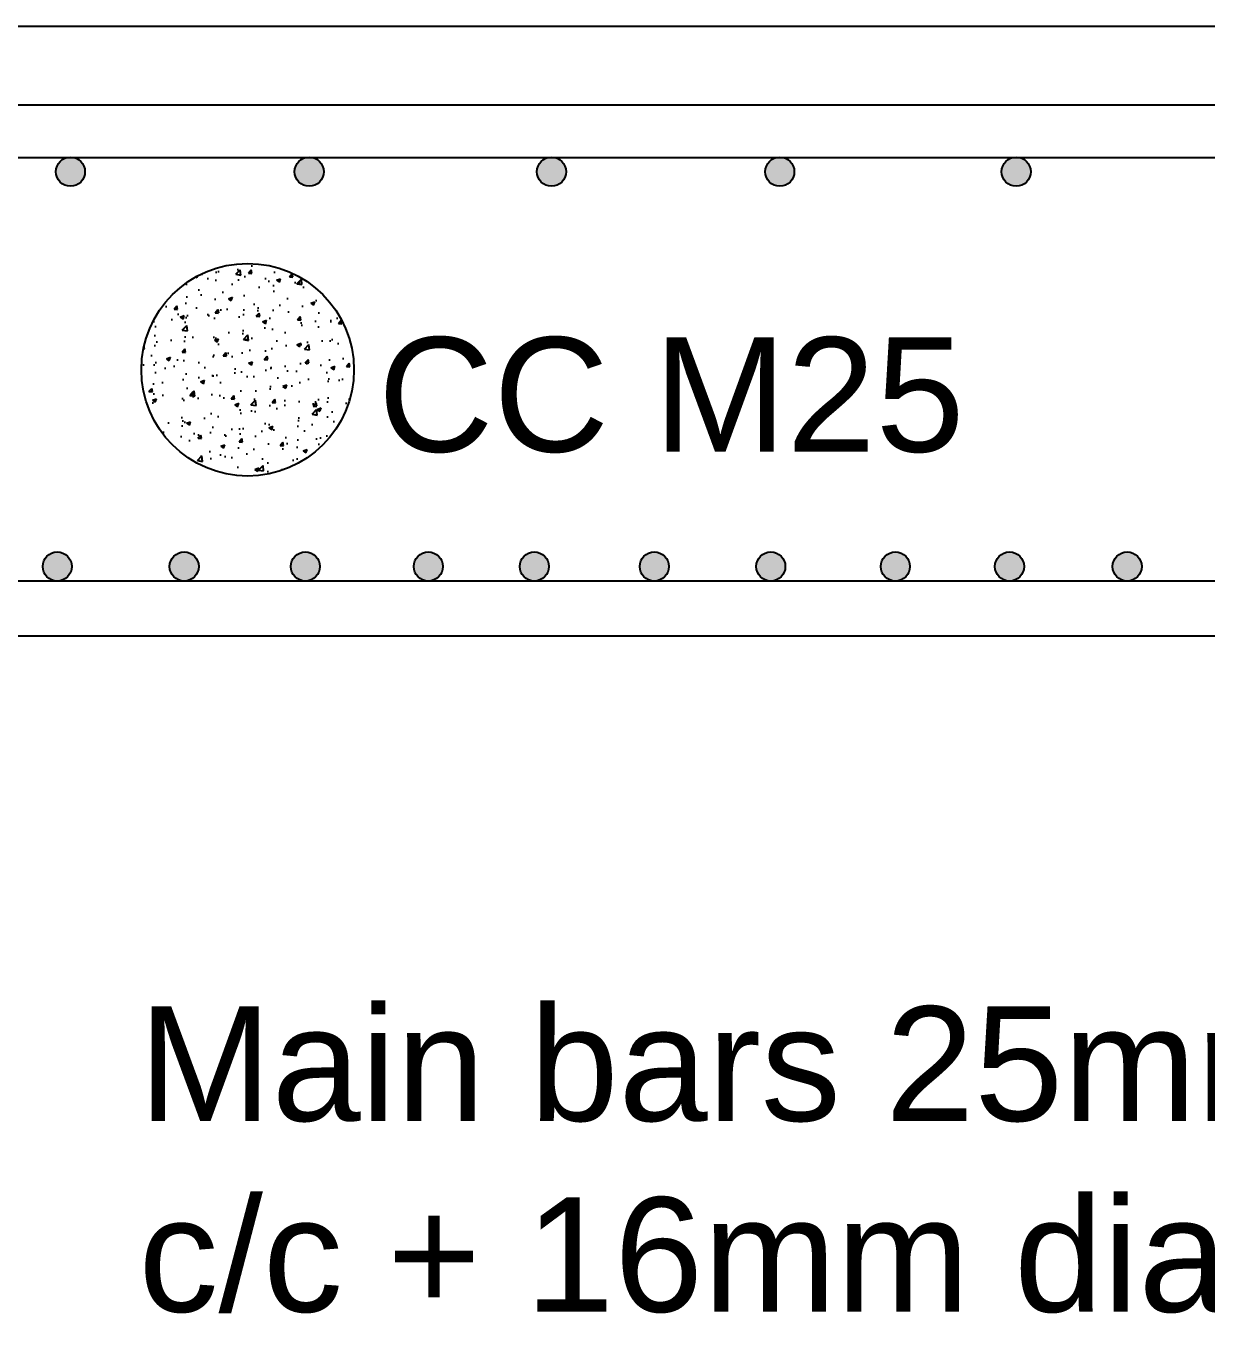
# Model space of a CAD drawing. Header units: inches. Extents: x 322 to 11487, y 352 to 10656.
# Drawn here: x 353.87 to 359.03, y 416.46 to 422.18 of the extents above; entities that cross this region are included whole.
import ezdxf

# ---------------------------------------------------------------- set-up
doc = ezdxf.new("R2010")
doc.units = ezdxf.units.IN
doc.header["$MEASUREMENT"] = 0
doc.layers.add('DIMENSION', color=255, linetype='Continuous')
doc.layers.add('HATCH', color=7, linetype='Continuous')
doc.styles.get("Standard").update_dxf_attribs({"font": 'arial.ttf'})

msp = doc.modelspace()

# ---------------------------------------------------------------- hatches: boundary and pattern name
at = {"layer": 'DIMENSION', "ltscale": 0.02}
h = msp.add_hatch(color=256, dxfattribs=at)
h.paths.add_polyline_path([(356.22848, 421.54322, 0.3519417), (356.17862, 421.60528), (356.15124, 421.60528, 0.3519417), (356.10138, 421.54322, 1)])
h.paths.add_polyline_path([(355.17072, 421.54322, 0.3519417), (355.12086, 421.60528), (355.09348, 421.60528, 0.3519417), (355.04362, 421.54322, 1)])
h.paths.add_polyline_path([(354.12822, 421.54322, 0.3519417), (354.07837, 421.60528), (354.05098, 421.60528, 0.3519417), (354.00113, 421.54322, 1)])
h.paths.add_polyline_path([(353.06539, 421.54322, 0.3519417), (353.01553, 421.60528), (352.98815, 421.60528, 0.3519417), (352.93829, 421.54322, 1)])
h.paths.add_polyline_path([(352.04424, 421.54322, 0.3519417), (351.99439, 421.60528), (351.967, 421.60528, 0.3519417), (351.91715, 421.54322, 1)])
h = msp.add_hatch(color=256, dxfattribs=at)
h.paths.add_polyline_path([(363.4186, 421.54322, 0.3519417), (363.36874, 421.60528), (363.34136, 421.60528, 0.3519417), (363.2915, 421.54322, 1)])
h.paths.add_polyline_path([(362.4117, 421.54322, 0.3519417), (362.36184, 421.60528), (362.33446, 421.60528, 0.3519417), (362.2846, 421.54322, 1)])
h.paths.add_polyline_path([(361.35451, 421.54322, 0.3519417), (361.30466, 421.60528), (361.27727, 421.60528, 0.3519417), (361.22742, 421.54322, 1)])
h.paths.add_polyline_path([(360.36795, 421.54322, 0.3519417), (360.31809, 421.60528), (360.29071, 421.60528, 0.3519417), (360.24085, 421.54322, 1)])
h.paths.add_polyline_path([(359.3102, 421.54322, 0.3519417), (359.26034, 421.60528), (359.23296, 421.60528, 0.3519417), (359.1831, 421.54322, 1)])
h.paths.add_polyline_path([(358.25753, 421.54322, 0.3519417), (358.20768, 421.60528), (358.18029, 421.60528, 0.3519417), (358.13044, 421.54322, 1)])
h.paths.add_polyline_path([(357.2252, 421.54322, 0.3519417), (357.17535, 421.60528), (357.14796, 421.60528, 0.3519417), (357.09811, 421.54322, 1)])
h = msp.add_hatch(dxfattribs=at)
h.set_pattern_fill('AR-CONC', color=256, scale=0.025)
h.set_pattern_definition([(50, (-41.28153, 1.54864), (0.179315046, -0.015688034), [0.01875, -0.20625]), (355, (-41.28153, 1.54864), (-0.034687833, 0.188048033), [0.015, -0.165]), (100.451444, (-41.26658, 1.54733), (0.14462721, 0.17236), [0.01593505, -0.17528553]), (46.1842, (-41.28153, 1.59864), (0.26681033, -0.04137982), [0.028125, -0.309375]), (96.635635, (-41.2593, 1.5952), (0.23366549, 0.24352965), [0.02390259, -0.26292844]), (351.184164, (-41.28153, 1.59864), (0.23366549, 0.24352965), [0.0225, -0.2475]), (21, (-41.25653, 1.58614), (0.149226763, -0.100654723), [0.01875, -0.20625]), (326, (-41.25653, 1.58614), (0.060828833, 0.18128751), [0.015, -0.165]), (71.451445, (-41.24409, 1.57775), (0.210055594, 0.08063279), [0.01593505, -0.17528553]), (37.5, (-41.281526, 1.54864), (0.003039964, 0.0832234635), [0, -0.163, 0, -0.1675, 0, -0.165625]), (7.5, (-41.28153, 1.54864), (0.065767384, 0.098602928), [0, -0.0955, 0, -0.15925, 0, -0.063125]), (327.5, (-41.337276, 1.54864), (0.133455609, -0.005638718), [0, -0.0625, 0, -0.195, 0, -0.25875]), (317.5, (-41.36228, 1.54864), (0.145796542, 0.025026246), [0, -0.08125, 0, -0.1295, 0, -0.18375])])
h.paths.add_polyline_path([(354.37442, 420.67862, 1), (355.30232, 420.67862, 1)])
h = msp.add_hatch(color=256, dxfattribs=at)
h.paths.add_polyline_path([(350.31777, 419.8195, 1), (350.44486, 419.8195, 1)])
h.paths.add_polyline_path([(350.88224, 419.8195, 1), (351.00934, 419.8195, 1)])
h.paths.add_polyline_path([(351.3501, 419.8195, 1), (351.47719, 419.8195, 1)])
h.paths.add_polyline_path([(351.88914, 419.8195, 1), (352.01624, 419.8195, 1)])
h.paths.add_polyline_path([(352.44827, 419.8195, 1), (352.57537, 419.8195, 1)])
h.paths.add_polyline_path([(352.94181, 419.8195, 1), (353.0689, 419.8195, 1)])
h.paths.add_polyline_path([(353.45543, 419.8195, 1), (353.58252, 419.8195, 1)])
h.paths.add_polyline_path([(353.94363, 419.8195, 1), (354.07072, 419.8195, 1)])
h.paths.add_polyline_path([(354.49793, 419.8195, 1), (354.62502, 419.8195, 1)])
h.paths.add_polyline_path([(355.0268, 419.8195, 1), (355.1539, 419.8195, 1)])
h.paths.add_polyline_path([(355.56371, 419.8195, 1), (355.69081, 419.8195, 1)])
h.paths.add_polyline_path([(356.02648, 419.8195, 1), (356.15357, 419.8195, 1)])
h = msp.add_hatch(color=256, dxfattribs=at)
h.paths.add_polyline_path([(356.55027, 419.8195, 1), (356.67737, 419.8195, 1)])
h.paths.add_polyline_path([(357.05881, 419.8195, 1), (357.1859, 419.8195, 1)])
h.paths.add_polyline_path([(357.60294, 419.8195, 1), (357.73003, 419.8195, 1)])
h.paths.add_polyline_path([(358.1013, 419.8195, 1), (358.22839, 419.8195, 1)])
h.paths.add_polyline_path([(358.61492, 419.8195, 1), (358.74202, 419.8195, 1)])
h.paths.add_polyline_path([(359.1438, 419.8195, 1), (359.2709, 419.8195, 1)])
h.paths.add_polyline_path([(359.67267, 419.8195, 1), (359.79977, 419.8195, 1)])
h.paths.add_polyline_path([(360.23206, 419.8195, 1), (360.35916, 419.8195, 1)])
h.paths.add_polyline_path([(360.69992, 419.8195, 1), (360.82701, 419.8195, 1)])
h.paths.add_polyline_path([(361.23388, 419.8195, 1), (361.36098, 419.8195, 1)])
at = {"layer": 'HATCH'}
h = msp.add_hatch(dxfattribs=at)
h.set_pattern_fill('AR-CONC', color=256, scale=1e-05)
h.set_pattern_definition([(50, (19.95582316, 0), (7.172601826e-05, -6.275213498e-06), [7.5e-06, -8.25e-05]), (355, (19.95582316, 0), (-1.3875133361e-05, 7.521921337e-05), [6e-06, -6.6e-05]), (100.45144446, (19.955829135, -5.2e-07), (5.7850884673e-05, 6.8943999097e-05), [6.3740192e-06, -7.01142112e-05]), (46.1842, (19.95582316, 2e-05), (0.000106724133067, -1.655192808e-05), [1.125e-05, -0.00012375]), (96.63563549, (19.95583205, 1.862e-05), (9.3466194567e-05, 9.7411860077e-05), [9.5610342e-06, -0.000105171376]), (351.18416399, (19.95582316, 2e-05), (9.3466194505e-05, 9.7411860027e-05), [9e-06, -9.90000001e-05]), (21, (19.95583316, 1.5e-05), (5.9690705212e-05, -4.02618890665e-05), [7.5e-06, -8.25e-05]), (326, (19.95583316, 1.5e-05), (2.4331533192e-05, 7.2515004505e-05), [6e-06, -6.6e-05]), (71.45144474, (19.95583813, 1.1645e-05), (8.4022237673e-05, 3.2253115281e-05), [6.374019e-06, -7.01142112e-05]), (37.5, (19.955823158, 0), (1.2159855317e-06, 3.32893853831e-05), [0, -6.52e-05, 0, -6.7e-05, 0, -6.625e-05]), (7.5, (19.955823158, 0), (2.63069537442e-05, 3.94411711882e-05), [0, -3.82e-05, 0, -6.37e-05, 0, -2.525e-05]), (327.5, (19.955800858, 0), (5.33822436172e-05, -2.2554871734e-06), [0, -2.5e-05, 0, -7.8e-05, 0, -0.0001035]), (317.5, (19.95579086, 0), (5.83186169342e-05, 1.00104982332e-05), [0, -3.25e-05, 0, -5.18e-05, 0, -7.35e-05])])
h.paths.add_polyline_path([(354.12822, 421.54322, 0.3519417), (354.07837, 421.60528), (354.05098, 421.60528, 0.3519417), (354.00113, 421.54322, 1)])
h = msp.add_hatch(dxfattribs=at)
h.set_pattern_fill('AR-CONC', color=256, scale=1e-05)
h.set_pattern_definition([(50, (20.99831556, 0), (7.172601826e-05, -6.275213498e-06), [7.5e-06, -8.25e-05]), (355, (20.99831556, 0), (-1.3875133361e-05, 7.521921337e-05), [6e-06, -6.6e-05]), (100.45144446, (20.998321535, -5.2e-07), (5.7850884673e-05, 6.8943999097e-05), [6.3740192e-06, -7.01142112e-05]), (46.1842, (20.99831556, 2e-05), (0.000106724133067, -1.655192808e-05), [1.125e-05, -0.00012375]), (96.63563549, (20.99832445, 1.862e-05), (9.3466194567e-05, 9.7411860077e-05), [9.5610342e-06, -0.000105171376]), (351.18416399, (20.99831556, 2e-05), (9.3466194505e-05, 9.7411860027e-05), [9e-06, -9.90000001e-05]), (21, (20.99832556, 1.5e-05), (5.9690705212e-05, -4.02618890665e-05), [7.5e-06, -8.25e-05]), (326, (20.99832556, 1.5e-05), (2.4331533192e-05, 7.2515004505e-05), [6e-06, -6.6e-05]), (71.45144474, (20.99833053, 1.1645e-05), (8.4022237673e-05, 3.2253115281e-05), [6.374019e-06, -7.01142112e-05]), (37.5, (20.998315558, 0), (1.2159855317e-06, 3.32893853831e-05), [0, -6.52e-05, 0, -6.7e-05, 0, -6.625e-05]), (7.5, (20.998315558, 0), (2.63069537442e-05, 3.94411711882e-05), [0, -3.82e-05, 0, -6.37e-05, 0, -2.525e-05]), (327.5, (20.998293258, 0), (5.33822436172e-05, -2.2554871734e-06), [0, -2.5e-05, 0, -7.8e-05, 0, -0.0001035]), (317.5, (20.99828326, 0), (5.83186169342e-05, 1.00104982332e-05), [0, -3.25e-05, 0, -5.18e-05, 0, -7.35e-05])])
h.paths.add_polyline_path([(355.17072, 421.54322, 0.3519417), (355.12086, 421.60528), (355.09348, 421.60528, 0.3519417), (355.04362, 421.54322, 1)])
h = msp.add_hatch(dxfattribs=at)
h.set_pattern_fill('AR-CONC', color=256, scale=1e-05)
h.set_pattern_definition([(50, (22.056076675, 0), (7.172601826e-05, -6.275213498e-06), [7.5e-06, -8.25e-05]), (355, (22.056076675, 0), (-1.3875133361e-05, 7.521921337e-05), [6e-06, -6.6e-05]), (100.45144446, (22.05608265, -5.2e-07), (5.7850884673e-05, 6.8943999097e-05), [6.3740192e-06, -7.01142112e-05]), (46.1842, (22.056076675, 2e-05), (0.000106724133067, -1.655192808e-05), [1.125e-05, -0.00012375]), (96.63563549, (22.05608557, 1.862e-05), (9.3466194567e-05, 9.7411860077e-05), [9.5610342e-06, -0.000105171376]), (351.18416399, (22.05607668, 2e-05), (9.3466194505e-05, 9.7411860027e-05), [9e-06, -9.90000001e-05]), (21, (22.056086675, 1.5e-05), (5.9690705212e-05, -4.02618890665e-05), [7.5e-06, -8.25e-05]), (326, (22.056086675, 1.5e-05), (2.4331533192e-05, 7.2515004505e-05), [6e-06, -6.6e-05]), (71.45144474, (22.05609165, 1.1645e-05), (8.4022237673e-05, 3.2253115281e-05), [6.374019e-06, -7.01142112e-05]), (37.5, (22.056076675, 0), (1.2159855317e-06, 3.32893853831e-05), [0, -6.52e-05, 0, -6.7e-05, 0, -6.625e-05]), (7.5, (22.056076675, 0), (2.63069537442e-05, 3.94411711882e-05), [0, -3.82e-05, 0, -6.37e-05, 0, -2.525e-05]), (327.5, (22.056054375, 0), (5.33822436172e-05, -2.2554871734e-06), [0, -2.5e-05, 0, -7.8e-05, 0, -0.0001035]), (317.5, (22.056044375, 0), (5.83186169342e-05, 1.00104982332e-05), [0, -3.25e-05, 0, -5.18e-05, 0, -7.35e-05])])
h.paths.add_polyline_path([(356.22848, 421.54322, 0.3519417), (356.17862, 421.60528), (356.15124, 421.60528, 0.3519417), (356.10138, 421.54322, 1)])
h = msp.add_hatch(dxfattribs=at)
h.set_pattern_fill('AR-CONC', color=256, scale=1e-05)
h.set_pattern_definition([(50, (23.052801023, 0), (7.172601826e-05, -6.275213498e-06), [7.5e-06, -8.25e-05]), (355, (23.05280102, 0), (-1.3875133361e-05, 7.521921337e-05), [6e-06, -6.6e-05]), (100.45144446, (23.052807, -5.2e-07), (5.7850884673e-05, 6.8943999097e-05), [6.3740192e-06, -7.01142112e-05]), (46.1842, (23.05280102, 2e-05), (0.000106724133067, -1.655192808e-05), [1.125e-05, -0.00012375]), (96.63563549, (23.05280992, 1.862e-05), (9.3466194567e-05, 9.7411860077e-05), [9.5610342e-06, -0.000105171376]), (351.18416399, (23.05280102, 2e-05), (9.3466194505e-05, 9.7411860027e-05), [9e-06, -9.90000001e-05]), (21, (23.052811023, 1.5e-05), (5.9690705212e-05, -4.02618890665e-05), [7.5e-06, -8.25e-05]), (326, (23.05281102, 1.5e-05), (2.4331533192e-05, 7.2515004505e-05), [6e-06, -6.6e-05]), (71.45144474, (23.052816, 1.1645e-05), (8.4022237673e-05, 3.2253115281e-05), [6.374019e-06, -7.01142112e-05]), (37.5, (23.052801023, 0), (1.2159855317e-06, 3.32893853831e-05), [0, -6.52e-05, 0, -6.7e-05, 0, -6.625e-05]), (7.5, (23.052801023, 0), (2.63069537442e-05, 3.94411711882e-05), [0, -3.82e-05, 0, -6.37e-05, 0, -2.525e-05]), (327.5, (23.052778723, 0), (5.33822436172e-05, -2.2554871734e-06), [0, -2.5e-05, 0, -7.8e-05, 0, -0.0001035]), (317.5, (23.052768723, 0), (5.83186169342e-05, 1.00104982332e-05), [0, -3.25e-05, 0, -5.18e-05, 0, -7.35e-05])])
h.paths.add_polyline_path([(357.2252, 421.54322, 0.3519417), (357.17535, 421.60528), (357.14796, 421.60528, 0.3519417), (357.09811, 421.54322, 1)])
h = msp.add_hatch(dxfattribs=at)
h.set_pattern_fill('AR-CONC', color=256, scale=1e-05)
h.set_pattern_definition([(50, (24.085130154, 0), (7.172601826e-05, -6.275213498e-06), [7.5e-06, -8.25e-05]), (355, (24.08513015, 0), (-1.3875133361e-05, 7.521921337e-05), [6e-06, -6.6e-05]), (100.45144446, (24.08513613, -5.2e-07), (5.7850884673e-05, 6.8943999097e-05), [6.3740192e-06, -7.01142112e-05]), (46.1842, (24.08513015, 2e-05), (0.000106724133067, -1.655192808e-05), [1.125e-05, -0.00012375]), (96.63563549, (24.08513905, 1.862e-05), (9.3466194567e-05, 9.7411860077e-05), [9.5610342e-06, -0.000105171376]), (351.18416399, (24.08513015, 2e-05), (9.3466194505e-05, 9.7411860027e-05), [9e-06, -9.90000001e-05]), (21, (24.085140154, 1.5e-05), (5.9690705212e-05, -4.02618890665e-05), [7.5e-06, -8.25e-05]), (326, (24.08514015, 1.5e-05), (2.4331533192e-05, 7.2515004505e-05), [6e-06, -6.6e-05]), (71.45144474, (24.08514513, 1.1645e-05), (8.4022237673e-05, 3.2253115281e-05), [6.374019e-06, -7.01142112e-05]), (37.5, (24.085130154, 0), (1.2159855317e-06, 3.32893853831e-05), [0, -6.52e-05, 0, -6.7e-05, 0, -6.625e-05]), (7.5, (24.085130154, 0), (2.63069537442e-05, 3.94411711882e-05), [0, -3.82e-05, 0, -6.37e-05, 0, -2.525e-05]), (327.5, (24.085107854, 0), (5.33822436172e-05, -2.2554871734e-06), [0, -2.5e-05, 0, -7.8e-05, 0, -0.0001035]), (317.5, (24.085097854, 0), (5.83186169342e-05, 1.00104982332e-05), [0, -3.25e-05, 0, -5.18e-05, 0, -7.35e-05])])
h.paths.add_polyline_path([(358.25753, 421.54322, 0.3519417), (358.20768, 421.60528), (358.18029, 421.60528, 0.3519417), (358.13044, 421.54322, 1)])
h = msp.add_hatch(dxfattribs=at)
h.set_pattern_fill('AR-CONC', color=256, scale=1e-05)
h.set_pattern_definition([(50, (19.898320197, -1.72372487), (7.172601826e-05, -6.275213498e-06), [7.5e-06, -8.25e-05]), (355, (19.8983202, -1.72372487), (-1.3875133361e-05, 7.521921337e-05), [6e-06, -6.6e-05]), (100.45144446, (19.898326174, -1.72372539), (5.7850884673e-05, 6.8943999097e-05), [6.3740192e-06, -7.01142112e-05]), (46.1842, (19.8983202, -1.72370487), (0.000106724133067, -1.655192808e-05), [1.125e-05, -0.00012375]), (96.63563549, (19.89832909, -1.72370625), (9.3466194567e-05, 9.7411860077e-05), [9.5610342e-06, -0.000105171376]), (351.18416399, (19.8983202, -1.72370487), (9.3466194505e-05, 9.7411860027e-05), [9e-06, -9.90000001e-05]), (21, (19.898330197, -1.72370987), (5.9690705212e-05, -4.02618890665e-05), [7.5e-06, -8.25e-05]), (326, (19.8983302, -1.72370987), (2.4331533192e-05, 7.2515004505e-05), [6e-06, -6.6e-05]), (71.45144474, (19.89833517, -1.72371322), (8.4022237673e-05, 3.2253115281e-05), [6.374019e-06, -7.01142112e-05]), (37.5, (19.898320197, -1.723724868), (1.2159855317e-06, 3.32893853831e-05), [0, -6.52e-05, 0, -6.7e-05, 0, -6.625e-05]), (7.5, (19.898320197, -1.723724868), (2.63069537442e-05, 3.94411711882e-05), [0, -3.82e-05, 0, -6.37e-05, 0, -2.525e-05]), (327.5, (19.898297897, -1.723724868), (5.33822436172e-05, -2.2554871734e-06), [0, -2.5e-05, 0, -7.8e-05, 0, -0.0001035]), (317.5, (19.898287897, -1.72372487), (5.83186169342e-05, 1.00104982332e-05), [0, -3.25e-05, 0, -5.18e-05, 0, -7.35e-05])])
h.paths.add_polyline_path([(354.07072, 419.8195, 0.3519417), (354.02087, 419.88155), (353.99348, 419.88155, 0.3519417), (353.94363, 419.8195, 1)])
h = msp.add_hatch(dxfattribs=at)
h.set_pattern_fill('AR-CONC', color=256, scale=1e-05)
h.set_pattern_definition([(50, (20.45262322, -1.72372487), (7.172601826e-05, -6.275213498e-06), [7.5e-06, -8.25e-05]), (355, (20.45262322, -1.72372487), (-1.3875133361e-05, 7.521921337e-05), [6e-06, -6.6e-05]), (100.45144446, (20.452629195, -1.72372539), (5.7850884673e-05, 6.8943999097e-05), [6.3740192e-06, -7.01142112e-05]), (46.1842, (20.45262322, -1.72370487), (0.000106724133067, -1.655192808e-05), [1.125e-05, -0.00012375]), (96.63563549, (20.45263211, -1.72370625), (9.3466194567e-05, 9.7411860077e-05), [9.5610342e-06, -0.000105171376]), (351.18416399, (20.45262322, -1.72370487), (9.3466194505e-05, 9.7411860027e-05), [9e-06, -9.90000001e-05]), (21, (20.45263322, -1.72370987), (5.9690705212e-05, -4.02618890665e-05), [7.5e-06, -8.25e-05]), (326, (20.45263322, -1.72370987), (2.4331533192e-05, 7.2515004505e-05), [6e-06, -6.6e-05]), (71.45144474, (20.45263819, -1.72371322), (8.4022237673e-05, 3.2253115281e-05), [6.374019e-06, -7.01142112e-05]), (37.5, (20.452623218, -1.723724868), (1.2159855317e-06, 3.32893853831e-05), [0, -6.52e-05, 0, -6.7e-05, 0, -6.625e-05]), (7.5, (20.452623218, -1.723724868), (2.63069537442e-05, 3.94411711882e-05), [0, -3.82e-05, 0, -6.37e-05, 0, -2.525e-05]), (327.5, (20.452600918, -1.723724868), (5.33822436172e-05, -2.2554871734e-06), [0, -2.5e-05, 0, -7.8e-05, 0, -0.0001035]), (317.5, (20.452590918, -1.72372487), (5.83186169342e-05, 1.00104982332e-05), [0, -3.25e-05, 0, -5.18e-05, 0, -7.35e-05])])
h.paths.add_polyline_path([(354.62502, 419.8195, 0.3519417), (354.57517, 419.88155), (354.54778, 419.88155, 0.3519417), (354.49793, 419.8195, 1)])
h = msp.add_hatch(dxfattribs=at)
h.set_pattern_fill('AR-CONC', color=256, scale=1e-05)
h.set_pattern_definition([(50, (20.98149425, -1.72372487), (7.172601826e-05, -6.275213498e-06), [7.5e-06, -8.25e-05]), (355, (20.98149425, -1.72372487), (-1.3875133361e-05, 7.521921337e-05), [6e-06, -6.6e-05]), (100.45144446, (20.98150023, -1.72372539), (5.7850884673e-05, 6.8943999097e-05), [6.3740192e-06, -7.01142112e-05]), (46.1842, (20.98149425, -1.72370487), (0.000106724133067, -1.655192808e-05), [1.125e-05, -0.00012375]), (96.63563549, (20.98150314, -1.72370625), (9.3466194567e-05, 9.7411860077e-05), [9.5610342e-06, -0.000105171376]), (351.18416399, (20.98149425, -1.72370487), (9.3466194505e-05, 9.7411860027e-05), [9e-06, -9.90000001e-05]), (21, (20.98150425, -1.72370987), (5.9690705212e-05, -4.02618890665e-05), [7.5e-06, -8.25e-05]), (326, (20.98150425, -1.72370987), (2.4331533192e-05, 7.2515004505e-05), [6e-06, -6.6e-05]), (71.45144474, (20.981509225, -1.72371322), (8.4022237673e-05, 3.2253115281e-05), [6.374019e-06, -7.01142112e-05]), (37.5, (20.98149425, -1.723724868), (1.2159855317e-06, 3.32893853831e-05), [0, -6.52e-05, 0, -6.7e-05, 0, -6.625e-05]), (7.5, (20.98149425, -1.723724868), (2.63069537442e-05, 3.94411711882e-05), [0, -3.82e-05, 0, -6.37e-05, 0, -2.525e-05]), (327.5, (20.98147195, -1.723724868), (5.33822436172e-05, -2.2554871734e-06), [0, -2.5e-05, 0, -7.8e-05, 0, -0.0001035]), (317.5, (20.98146195, -1.72372487), (5.83186169342e-05, 1.00104982332e-05), [0, -3.25e-05, 0, -5.18e-05, 0, -7.35e-05])])
h.paths.add_polyline_path([(355.1539, 419.8195, 0.3519417), (355.10404, 419.88155), (355.07666, 419.88155, 0.3519417), (355.0268, 419.8195, 1)])
h = msp.add_hatch(dxfattribs=at)
h.set_pattern_fill('AR-CONC', color=256, scale=1e-05)
h.set_pattern_definition([(50, (21.51840446, -1.72372487), (7.172601826e-05, -6.275213498e-06), [7.5e-06, -8.25e-05]), (355, (21.51840446, -1.72372487), (-1.3875133361e-05, 7.521921337e-05), [6e-06, -6.6e-05]), (100.45144446, (21.51841044, -1.72372539), (5.7850884673e-05, 6.8943999097e-05), [6.3740192e-06, -7.01142112e-05]), (46.1842, (21.51840446, -1.72370487), (0.000106724133067, -1.655192808e-05), [1.125e-05, -0.00012375]), (96.63563549, (21.51841335, -1.72370625), (9.3466194567e-05, 9.7411860077e-05), [9.5610342e-06, -0.000105171376]), (351.18416399, (21.51840446, -1.72370487), (9.3466194505e-05, 9.7411860027e-05), [9e-06, -9.90000001e-05]), (21, (21.51841446, -1.72370987), (5.9690705212e-05, -4.02618890665e-05), [7.5e-06, -8.25e-05]), (326, (21.51841446, -1.72370987), (2.4331533192e-05, 7.2515004505e-05), [6e-06, -6.6e-05]), (71.45144474, (21.518419434, -1.72371322), (8.4022237673e-05, 3.2253115281e-05), [6.374019e-06, -7.01142112e-05]), (37.5, (21.51840446, -1.723724868), (1.2159855317e-06, 3.32893853831e-05), [0, -6.52e-05, 0, -6.7e-05, 0, -6.625e-05]), (7.5, (21.51840446, -1.723724868), (2.63069537442e-05, 3.94411711882e-05), [0, -3.82e-05, 0, -6.37e-05, 0, -2.525e-05]), (327.5, (21.51838216, -1.723724868), (5.33822436172e-05, -2.2554871734e-06), [0, -2.5e-05, 0, -7.8e-05, 0, -0.0001035]), (317.5, (21.51837216, -1.72372487), (5.83186169342e-05, 1.00104982332e-05), [0, -3.25e-05, 0, -5.18e-05, 0, -7.35e-05])])
h.paths.add_polyline_path([(355.69081, 419.8195, 0.3519417), (355.64095, 419.88155), (355.61357, 419.88155, 0.3519417), (355.56371, 419.8195, 1)])
h = msp.add_hatch(dxfattribs=at)
h.set_pattern_fill('AR-CONC', color=256, scale=1e-05)
h.set_pattern_definition([(50, (21.981171377, -1.72372487), (7.172601826e-05, -6.275213498e-06), [7.5e-06, -8.25e-05]), (355, (21.98117138, -1.72372487), (-1.3875133361e-05, 7.521921337e-05), [6e-06, -6.6e-05]), (100.45144446, (21.981177354, -1.72372539), (5.7850884673e-05, 6.8943999097e-05), [6.3740192e-06, -7.01142112e-05]), (46.1842, (21.98117138, -1.72370487), (0.000106724133067, -1.655192808e-05), [1.125e-05, -0.00012375]), (96.63563549, (21.98118027, -1.72370625), (9.3466194567e-05, 9.7411860077e-05), [9.5610342e-06, -0.000105171376]), (351.18416399, (21.98117138, -1.72370487), (9.3466194505e-05, 9.7411860027e-05), [9e-06, -9.90000001e-05]), (21, (21.981181377, -1.72370987), (5.9690705212e-05, -4.02618890665e-05), [7.5e-06, -8.25e-05]), (326, (21.98118138, -1.72370987), (2.4331533192e-05, 7.2515004505e-05), [6e-06, -6.6e-05]), (71.45144474, (21.98118635, -1.72371322), (8.4022237673e-05, 3.2253115281e-05), [6.374019e-06, -7.01142112e-05]), (37.5, (21.981171377, -1.723724868), (1.2159855317e-06, 3.32893853831e-05), [0, -6.52e-05, 0, -6.7e-05, 0, -6.625e-05]), (7.5, (21.981171377, -1.723724868), (2.63069537442e-05, 3.94411711882e-05), [0, -3.82e-05, 0, -6.37e-05, 0, -2.525e-05]), (327.5, (21.981149077, -1.723724868), (5.33822436172e-05, -2.2554871734e-06), [0, -2.5e-05, 0, -7.8e-05, 0, -0.0001035]), (317.5, (21.981139077, -1.72372487), (5.83186169342e-05, 1.00104982332e-05), [0, -3.25e-05, 0, -5.18e-05, 0, -7.35e-05])])
h.paths.add_polyline_path([(356.15357, 419.8195, 0.3519417), (356.10372, 419.88155), (356.07633, 419.88155, 0.3519417), (356.02648, 419.8195, 1)])
h = msp.add_hatch(dxfattribs=at)
h.set_pattern_fill('AR-CONC', color=256, scale=1e-05)
h.set_pattern_definition([(50, (22.50496554, -1.72372487), (7.172601826e-05, -6.275213498e-06), [7.5e-06, -8.25e-05]), (355, (22.50496554, -1.72372487), (-1.3875133361e-05, 7.521921337e-05), [6e-06, -6.6e-05]), (100.45144446, (22.504971515, -1.72372539), (5.7850884673e-05, 6.8943999097e-05), [6.3740192e-06, -7.01142112e-05]), (46.1842, (22.50496554, -1.72370487), (0.000106724133067, -1.655192808e-05), [1.125e-05, -0.00012375]), (96.63563549, (22.50497443, -1.72370625), (9.3466194567e-05, 9.7411860077e-05), [9.5610342e-06, -0.000105171376]), (351.18416399, (22.50496554, -1.72370487), (9.3466194505e-05, 9.7411860027e-05), [9e-06, -9.90000001e-05]), (21, (22.50497554, -1.72370987), (5.9690705212e-05, -4.02618890665e-05), [7.5e-06, -8.25e-05]), (326, (22.50497554, -1.72370987), (2.4331533192e-05, 7.2515004505e-05), [6e-06, -6.6e-05]), (71.45144474, (22.50498051, -1.72371322), (8.4022237673e-05, 3.2253115281e-05), [6.374019e-06, -7.01142112e-05]), (37.5, (22.504965538, -1.723724868), (1.2159855317e-06, 3.32893853831e-05), [0, -6.52e-05, 0, -6.7e-05, 0, -6.625e-05]), (7.5, (22.504965538, -1.723724868), (2.63069537442e-05, 3.94411711882e-05), [0, -3.82e-05, 0, -6.37e-05, 0, -2.525e-05]), (327.5, (22.504943238, -1.723724868), (5.33822436172e-05, -2.2554871734e-06), [0, -2.5e-05, 0, -7.8e-05, 0, -0.0001035]), (317.5, (22.50493324, -1.72372487), (5.83186169342e-05, 1.00104982332e-05), [0, -3.25e-05, 0, -5.18e-05, 0, -7.35e-05])])
h.paths.add_polyline_path([(356.67737, 419.8195, 0.3519417), (356.62751, 419.88155), (356.60013, 419.88155, 0.3519417), (356.55027, 419.8195, 1)])
h = msp.add_hatch(dxfattribs=at)
h.set_pattern_fill('AR-CONC', color=256, scale=1e-05)
h.set_pattern_definition([(50, (23.013500507, -1.72372487), (7.172601826e-05, -6.275213498e-06), [7.5e-06, -8.25e-05]), (355, (23.01350051, -1.72372487), (-1.3875133361e-05, 7.521921337e-05), [6e-06, -6.6e-05]), (100.45144446, (23.013506484, -1.72372539), (5.7850884673e-05, 6.8943999097e-05), [6.3740192e-06, -7.01142112e-05]), (46.1842, (23.01350051, -1.72370487), (0.000106724133067, -1.655192808e-05), [1.125e-05, -0.00012375]), (96.63563549, (23.0135094, -1.72370625), (9.3466194567e-05, 9.7411860077e-05), [9.5610342e-06, -0.000105171376]), (351.18416399, (23.01350051, -1.72370487), (9.3466194505e-05, 9.7411860027e-05), [9e-06, -9.90000001e-05]), (21, (23.013510507, -1.72370987), (5.9690705212e-05, -4.02618890665e-05), [7.5e-06, -8.25e-05]), (326, (23.01351051, -1.72370987), (2.4331533192e-05, 7.2515004505e-05), [6e-06, -6.6e-05]), (71.45144474, (23.01351548, -1.72371322), (8.4022237673e-05, 3.2253115281e-05), [6.374019e-06, -7.01142112e-05]), (37.5, (23.013500507, -1.723724868), (1.2159855317e-06, 3.32893853831e-05), [0, -6.52e-05, 0, -6.7e-05, 0, -6.625e-05]), (7.5, (23.013500507, -1.723724868), (2.63069537442e-05, 3.94411711882e-05), [0, -3.82e-05, 0, -6.37e-05, 0, -2.525e-05]), (327.5, (23.013478207, -1.723724868), (5.33822436172e-05, -2.2554871734e-06), [0, -2.5e-05, 0, -7.8e-05, 0, -0.0001035]), (317.5, (23.013468207, -1.72372487), (5.83186169342e-05, 1.00104982332e-05), [0, -3.25e-05, 0, -5.18e-05, 0, -7.35e-05])])
h.paths.add_polyline_path([(357.1859, 419.8195, 0.3519417), (357.13605, 419.88155), (357.10866, 419.88155, 0.3519417), (357.05881, 419.8195, 1)])
h = msp.add_hatch(dxfattribs=at)
h.set_pattern_fill('AR-CONC', color=256, scale=1e-05)
h.set_pattern_definition([(50, (23.55763073, -1.72372487), (7.172601826e-05, -6.275213498e-06), [7.5e-06, -8.25e-05]), (355, (23.55763073, -1.72372487), (-1.3875133361e-05, 7.521921337e-05), [6e-06, -6.6e-05]), (100.45144446, (23.55763671, -1.72372539), (5.7850884673e-05, 6.8943999097e-05), [6.3740192e-06, -7.01142112e-05]), (46.1842, (23.55763073, -1.72370487), (0.000106724133067, -1.655192808e-05), [1.125e-05, -0.00012375]), (96.63563549, (23.55763963, -1.72370625), (9.3466194567e-05, 9.7411860077e-05), [9.5610342e-06, -0.000105171376]), (351.18416399, (23.55763073, -1.72370487), (9.3466194505e-05, 9.7411860027e-05), [9e-06, -9.90000001e-05]), (21, (23.55764073, -1.72370987), (5.9690705212e-05, -4.02618890665e-05), [7.5e-06, -8.25e-05]), (326, (23.55764073, -1.72370987), (2.4331533192e-05, 7.2515004505e-05), [6e-06, -6.6e-05]), (71.45144474, (23.55764571, -1.72371322), (8.4022237673e-05, 3.2253115281e-05), [6.374019e-06, -7.01142112e-05]), (37.5, (23.557630733, -1.723724868), (1.2159855317e-06, 3.32893853831e-05), [0, -6.52e-05, 0, -6.7e-05, 0, -6.625e-05]), (7.5, (23.557630733, -1.723724868), (2.63069537442e-05, 3.94411711882e-05), [0, -3.82e-05, 0, -6.37e-05, 0, -2.525e-05]), (327.5, (23.557608433, -1.723724868), (5.33822436172e-05, -2.2554871734e-06), [0, -2.5e-05, 0, -7.8e-05, 0, -0.0001035]), (317.5, (23.557598433, -1.72372487), (5.83186169342e-05, 1.00104982332e-05), [0, -3.25e-05, 0, -5.18e-05, 0, -7.35e-05])])
h.paths.add_polyline_path([(357.73003, 419.8195, 0.3519417), (357.68018, 419.88155), (357.65279, 419.88155, 0.3519417), (357.60294, 419.8195, 1)])
h = msp.add_hatch(dxfattribs=at)
h.set_pattern_fill('AR-CONC', color=256, scale=1e-05)
h.set_pattern_definition([(50, (24.055992907, -1.72372487), (7.172601826e-05, -6.275213498e-06), [7.5e-06, -8.25e-05]), (355, (24.05599291, -1.72372487), (-1.3875133361e-05, 7.521921337e-05), [6e-06, -6.6e-05]), (100.45144446, (24.055998884, -1.72372539), (5.7850884673e-05, 6.8943999097e-05), [6.3740192e-06, -7.01142112e-05]), (46.1842, (24.05599291, -1.72370487), (0.000106724133067, -1.655192808e-05), [1.125e-05, -0.00012375]), (96.63563549, (24.0560018, -1.72370625), (9.3466194567e-05, 9.7411860077e-05), [9.5610342e-06, -0.000105171376]), (351.18416399, (24.05599291, -1.72370487), (9.3466194505e-05, 9.7411860027e-05), [9e-06, -9.90000001e-05]), (21, (24.056002907, -1.72370987), (5.9690705212e-05, -4.02618890665e-05), [7.5e-06, -8.25e-05]), (326, (24.05600291, -1.72370987), (2.4331533192e-05, 7.2515004505e-05), [6e-06, -6.6e-05]), (71.45144474, (24.05600788, -1.72371322), (8.4022237673e-05, 3.2253115281e-05), [6.374019e-06, -7.01142112e-05]), (37.5, (24.055992907, -1.723724868), (1.2159855317e-06, 3.32893853831e-05), [0, -6.52e-05, 0, -6.7e-05, 0, -6.625e-05]), (7.5, (24.055992907, -1.723724868), (2.63069537442e-05, 3.94411711882e-05), [0, -3.82e-05, 0, -6.37e-05, 0, -2.525e-05]), (327.5, (24.055970607, -1.723724868), (5.33822436172e-05, -2.2554871734e-06), [0, -2.5e-05, 0, -7.8e-05, 0, -0.0001035]), (317.5, (24.055960607, -1.72372487), (5.83186169342e-05, 1.00104982332e-05), [0, -3.25e-05, 0, -5.18e-05, 0, -7.35e-05])])
h.paths.add_polyline_path([(358.22839, 419.8195, 0.3519417), (358.17854, 419.88155), (358.15115, 419.88155, 0.3519417), (358.1013, 419.8195, 1)])
h = msp.add_hatch(dxfattribs=at)
h.set_pattern_fill('AR-CONC', color=256, scale=1e-05)
h.set_pattern_definition([(50, (24.569614273, -1.72372487), (7.172601826e-05, -6.275213498e-06), [7.5e-06, -8.25e-05]), (355, (24.56961427, -1.72372487), (-1.3875133361e-05, 7.521921337e-05), [6e-06, -6.6e-05]), (100.45144446, (24.56962025, -1.72372539), (5.7850884673e-05, 6.8943999097e-05), [6.3740192e-06, -7.01142112e-05]), (46.1842, (24.56961427, -1.72370487), (0.000106724133067, -1.655192808e-05), [1.125e-05, -0.00012375]), (96.63563549, (24.56962317, -1.72370625), (9.3466194567e-05, 9.7411860077e-05), [9.5610342e-06, -0.000105171376]), (351.18416399, (24.56961427, -1.72370487), (9.3466194505e-05, 9.7411860027e-05), [9e-06, -9.90000001e-05]), (21, (24.569624273, -1.72370987), (5.9690705212e-05, -4.02618890665e-05), [7.5e-06, -8.25e-05]), (326, (24.56962427, -1.72370987), (2.4331533192e-05, 7.2515004505e-05), [6e-06, -6.6e-05]), (71.45144474, (24.56962925, -1.72371322), (8.4022237673e-05, 3.2253115281e-05), [6.374019e-06, -7.01142112e-05]), (37.5, (24.569614273, -1.723724868), (1.2159855317e-06, 3.32893853831e-05), [0, -6.52e-05, 0, -6.7e-05, 0, -6.625e-05]), (7.5, (24.569614273, -1.723724868), (2.63069537442e-05, 3.94411711882e-05), [0, -3.82e-05, 0, -6.37e-05, 0, -2.525e-05]), (327.5, (24.569591973, -1.723724868), (5.33822436172e-05, -2.2554871734e-06), [0, -2.5e-05, 0, -7.8e-05, 0, -0.0001035]), (317.5, (24.569581973, -1.72372487), (5.83186169342e-05, 1.00104982332e-05), [0, -3.25e-05, 0, -5.18e-05, 0, -7.35e-05])])
h.paths.add_polyline_path([(358.74202, 419.8195, 0.3519417), (358.69216, 419.88155), (358.66478, 419.88155, 0.3519417), (358.61492, 419.8195, 1)])

# ---------------------------------------------------------------- linework, layer by layer
at = {"layer": 'DIMENSION', "ltscale": 0.02}
msp.add_lwpolyline([(333.79764, 422.17869), (371.18867, 422.17869), (371.18867, 419.5151), (333.79764, 419.5151)], close=True, dxfattribs=at)
for points in [[(333.79764, 421.83465), (371.18867, 421.83465)], [(334.03378, 421.16025), (334.03378, 421.60528), (370.94543, 421.60528), (370.94543, 421.15467)], [(370.96112, 420.24159), (370.96112, 419.75595), (334.06252, 419.75595), (334.06252, 420.24362)]]:
    msp.add_lwpolyline(points, dxfattribs=at)
for centre, radius in [((354.06468, 421.54322), 0.06355), ((355.10717, 421.54322), 0.06355), ((356.16493, 421.54322), 0.06355), ((357.16166, 421.54322), 0.06355), ((358.19398, 421.54322), 0.06355), ((354.83837, 420.67862), 0.46395), ((354.00717, 419.8195), 0.06355), ((354.56148, 419.8195), 0.06355), ((355.09035, 419.8195), 0.06355), ((355.62726, 419.8195), 0.06355), ((356.09003, 419.8195), 0.06355), ((356.61382, 419.8195), 0.06355), ((357.12235, 419.8195), 0.06355), ((357.66648, 419.8195), 0.06355), ((358.16485, 419.8195), 0.06355), ((358.67847, 419.8195), 0.06355)]:
    msp.add_circle(centre, radius, dxfattribs=at)

# ---------------------------------------------------------------- texts
at = {"layer": 'DIMENSION', "ltscale": 0.02, "char_height": 0.5, "attachment_point": 1}
for s, insert, width in [('CC M25', (355.40719, 420.8205), 9.4083714), ('Main bars 25mm dia @ 240mm c/c + 16mm dia @ 240mm c/c', (354.36186, 417.89886), 10.0967054)]:
    msp.add_mtext(s, dxfattribs=dict(at, insert=insert, width=width))

doc.saveas('drawing.dxf')
